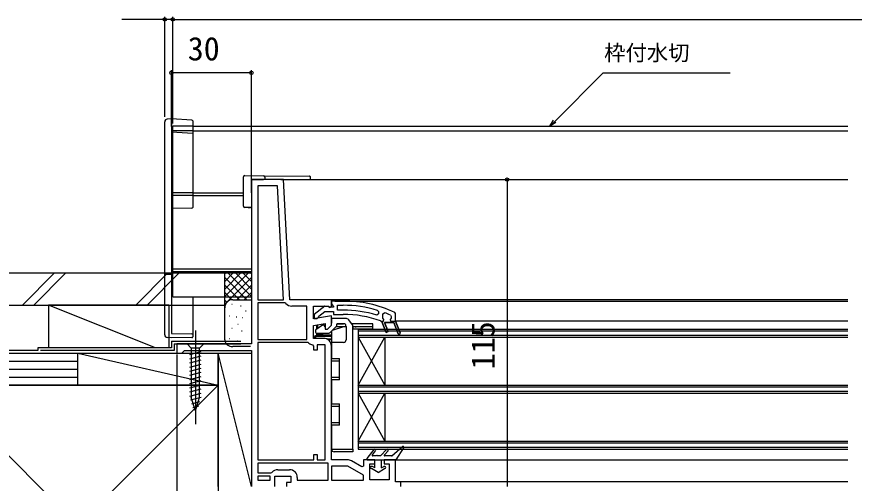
# Model space of a CAD drawing. Units: millimetres, scale not verified. Extents: x -525 to 525, y -783 to 779.
# Drawn here: x -310.4 to 3.4, y -602.5 to -427.7 of the extents above; entities that cross this region are included whole.
import ezdxf
from ezdxf.enums import TextEntityAlignment as Align

# ---------------------------------------------------------------- set-up
doc = ezdxf.new("R2010")
doc.units = ezdxf.units.MM
doc.header["$LTSCALE"] = 4
for name, color, linetype in [('0-2_YKK_11', 7, 'Continuous'), ('0-3_YKK_12', 2, 'Continuous'), ('0-4_YKK_13', 4, 'Continuous'), ('0-5_YKK_D', 6, 'Continuous'), ('0-7_YSS_K', 3, 'Continuous'), ('0-8_YSS_KE', 3, 'Continuous')]:
    doc.layers.add(name, color=color, linetype=linetype)
doc.styles.add('ＭＳ ゴシック', font='')
doc.styles.get('ＭＳ ゴシック').set_extended_font_data('MS Gothic')

msp = doc.modelspace()

# ---------------------------------------------------------------- linework, layer by layer
at = {"layer": '0-2_YKK_11'}
msp.add_line((-212.6, -597.401), (-208.2, -597.401), dxfattribs=at)
for points in [[(-222.5, -488.701), (-222.5, -550.301), (-250.5, -550.301), (-250.5, -553.701), (-248.6, -553.701), (-248.1, -553.201), (-247.6, -552.701), (-222.5, -552.701), (-222.5, -603.701)], [(-195.4, -548.201), (-199.3, -548.201), (-199.3, -543.345), (-194.9, -542.569), (-194.9, -544.701), (-194, -544.701), (-192.5, -543.201), (-192.5, -539.709), (-199.3, -540.908), (-199.3, -536.101), (-193.943, -536.101), (-193.076, -536.643), (-192.5, -536.324), (-192.5, -533.701), (-208.142, -533.701), (-210.5, -488.701), (-222.5, -488.701)], [(-209.576, -535.077), (-209.957, -534.901), (-220.1, -534.901), (-220.1, -548.601)], [(-220.1, -548.601), (-201.7, -548.601), (-201.7, -536.101), (-207.365, -536.101)], [(-195.017, -536.114), (-199, -539.226), (-199, -540.701), (-197.899, -540.701), (-197.4, -540.226), (-197.208, -539.856), (-194.962, -538.101), (-191.8, -538.101), (-191.8, -539.201), (-188.133, -539.201)], [(-188.133, -534.201), (-192.5, -534.201), (-192.5, -535.301), (-192.063, -535.797), (-191.8, -536.095), (-191.8, -536.501), (-193.2, -536.501), (-193.6, -536.301), (-195.017, -536.114)], [(-188.133, -537.601), (-190.2, -537.601), (-190.2, -535.801), (-188.133, -535.801)], [(-175.255, -537.709), (-174.9, -538.188), (-174.9, -539.025), (-175.548, -539.502)], [(-167.472, -546.449), (-169.162, -542.201), (-172.639, -542.201), (-171.266, -545.653), (-172.009, -545.949), (-173.5, -542.201), (-173.5, -541.701), (-173, -541.701), (-172.925, -541.11), (-173.3, -540.626), (-173.3, -540.601), (-173.3, -539.066), (-172.626, -538.597)], [(-170.401, -539.496), (-170.1, -539.954), (-170.1, -540.626), (-170.475, -541.11), (-170.4, -541.701), (-168.5, -541.701), (-166.729, -546.153), (-168.5, -541.701), (-168.5, -538.919), (-168.79, -538.465)], [(-174.118, -541.671), (-173.947, -541.701), (-173.5, -541.701), (-173.5, -542.201), (-172.009, -545.949), (-171.266, -545.653), (-172.639, -542.201), (-169.162, -542.201), (-167.472, -546.449)], [(-220.1, -549.801), (-220.1, -593.701), (-199.1, -593.701), (-199.1, -591.701), (-197.9, -591.701), (-197.9, -593.701), (-194.9, -593.701), (-194.9, -550.601), (-197.9, -550.601), (-197.9, -552.601), (-199.1, -552.601), (-199.1, -551.085), (-199.548, -550.588)], [(-200.955, -549.939), (-201.3, -549.801), (-220.1, -549.801)], [(-186.473, -593.701), (-192.5, -593.701), (-192.5, -551.101)], [(-193.7, -594.901), (-220.1, -594.901), (-220.1, -598.601), (-215.192, -598.601), (-214.81, -598.423)], [(-205.3, -600.301), (-205.3, -601.301), (-193.7, -601.301), (-193.7, -594.901)], [(-180.5, -596.046), (-181.067, -596.374), (-185.023, -594.089)], [(-166.5, -603.701), (-166.5, -601.901), (-168.5, -601.901), (-168.5, -593.701), (-172.8, -593.701), (-172.8, -595.201), (-170.9, -595.201), (-170.9, -601.201), (-178.1, -601.201), (-178.1, -595.201), (-176.3, -595.201), (-176.3, -593.701), (-180.5, -593.701), (-180.5, -596.046)], [(-213.7, -603.701), (-213.7, -599.801), (-207.7, -599.801), (-207.7, -602.201), (-209.3, -602.201), (-209.3, -603.701)]]:
    msp.add_lwpolyline(points, dxfattribs=at)
for points in [[(-210.545, -533.701), (-212.777, -491.101), (-220.1, -491.101), (-220.1, -533.701)], [(-192.5, -601.301), (-180.5, -601.301), (-180.5, -599.472), (-186.339, -596.101), (-192.5, -596.101)], [(-220.1, -601.301), (-215.5, -601.301), (-215.5, -599.801), (-220.1, -599.801)]]:
    msp.add_lwpolyline(points, close=True, dxfattribs=at)
for centre, radius, start, end in [((-207.365, -533.201), 2.9, 220.32022, 270.00001), ((-188.133, -580.201), 46, 65.13402, 89.99999), ((-188.133, -580.201), 44.4, 73.13981, 90.00001), ((-188.133, -580.201), 42.6, 72.81723, 90.00001), ((-188.133, -580.201), 41, 70.01112, 90.00001), ((-188.133, -580.201), 44.4, 66.46078, 69.55779), ((-195.4, -551.101), 2.9, 0.00001, 89.99999), ((-167.1, -546.301), 0.4, 201.69939, 21.69941), ((-167.1, -546.301), 0.4, 201.69939, 21.69941), ((-199.3, -548.201), 2.4, 226.39716, 264.0622), ((-186.473, -596.601), 2.9, 60.00001, 90.00002), ((-212.6, -600.301), 2.9, 90.00001, 139.63901), ((-208.2, -600.301), 2.9, 0.00001, 89.99999)]:
    msp.add_arc(centre, radius, start, end, dxfattribs=at)
at = {"layer": '0-3_YKK_12'}
for p, q in [((-252, -499.497), (-252, -468.701)), ((-244.5, -468.701), (-252, -468.701)), ((-244.5, -470.44), (-252, -470.44)), ((-244.5, -468.701), (1, -468.701)), ((-244.5, -470.44), (1, -470.44)), ((-211.449, -488.701), (1, -488.701)), ((-244.5, -493.701), (-252, -493.701)), ((-244.5, -494.701), (-252, -494.701)), ((-244.5, -493.701), (-225.5, -493.701)), ((-244.5, -494.701), (-225.5, -494.701)), ((-252, -522.201), (-222.5, -522.201)), ((-252, -523.201), (-222.5, -523.201)), ((-252, -532.701), (-222.5, -532.701)), ((1, -533.701), (-193, -533.701)), ((-191.236, -534.203), (1, -534.202)), ((1, -541.7), (-168.5, -541.701)), ((-182.5, -544.701), (1, -544.701)), ((-182.5, -544.701), (-182.5, -589.701)), ((-182.5, -545.401), (1, -545.401)), ((-182.5, -547.001), (1, -547.001)), ((-182.5, -547.701), (1, -547.701)), ((-182.5, -547.701), (-172.5, -565.701)), ((-182.5, -565.701), (-172.5, -547.701)), ((-172.5, -547.701), (-172.5, -565.701)), ((-182.5, -565.701), (1, -565.701)), ((-182.5, -566.401), (1, -566.401)), ((-182.5, -568.001), (1, -568.001)), ((-182.5, -568.701), (1, -568.701)), ((-182.5, -568.701), (-172.5, -586.701)), ((-182.5, -586.701), (-172.5, -568.701)), ((-172.5, -568.701), (-172.5, -586.701)), ((-182.5, -586.701), (1, -586.701)), ((-182.5, -587.401), (1, -587.401)), ((-182.5, -589.001), (1, -589.001)), ((-182.5, -589.701), (1, -589.701)), ((-169, -593.701), (1, -593.701)), ((1, -601.901), (-167, -601.901))]:
    msp.add_line(p, q, dxfattribs=at)
msp.add_lwpolyline([(-252, -532.701), (-252, -523.701), (-252, -499.497)], dxfattribs=at)
at = {"layer": '0-4_YKK_13'}
for p, q in [((-255, -471.561), (-255, -467.051)), ((-252.5, -465.957), (-254.062, -466.053)), ((-244.782, -466.429), (-252.5, -465.957)), ((-252.5, -465.957), (-252.5, -484.406)), ((-252.5, -466.018), (-252.5, -465.957)), ((-244.5, -466.729), (-244.5, -466.743)), ((-244.5, -466.743), (-244.5, -469.551)), ((-244.5, -470.326), (-244.5, -499.134)), ((-255, -484.548), (-255, -471.561)), ((-244.5, -471.422), (-252.5, -470.933)), ((-255, -497.949), (-255, -484.548)), ((-252.5, -484.406), (-252.5, -497.901)), ((-225.5, -493.701), (-225.5, -487.701)), ((-225, -487.201), (-217.996, -487.262)), ((-217.996, -487.262), (-200.698, -487.413)), ((-200.5, -487.613), (-200.5, -487.701)), ((-200.5, -487.701), (-200.5, -488.701)), ((-225.5, -498.701), (-225.5, -493.701)), ((-252.5, -497.901), (-252.5, -523.701)), ((-244.798, -499.434), (-252.5, -499.501)), ((-224, -499.192), (-225, -499.201)), ((-223.7, -499.19), (-224, -499.192)), ((-223.7, -499.19), (-222.848, -499.182)), ((-222.548, -499.18), (-222.848, -499.182)), ((-252.5, -523.701), (-252.5, -546.233)), ((-253.031, -524.282), (-254.062, -524.285)), ((-244.5, -532.823), (-244.5, -532.701)), ((-244.5, -532.823), (-244.5, -546.623)), ((-192.521, -540.703), (-192.5, -540.703)), ((-192.5, -540.903), (-192.5, -540.703)), ((-192.5, -540.903), (-192.5, -542.496)), ((-187.221, -540.703), (-192.3, -540.703)), ((-190.5, -543.324), (-190.5, -542.903)), ((-190.3, -542.703), (-188, -542.703)), ((-188.1, -542.703), (-190.3, -542.703)), ((-188, -542.703), (-188.1, -542.703)), ((-184.566, -543.121), (-186.05, -541.266)), ((-177.3, -542.703), (-184.9, -542.703)), ((-243.5, -545.301), (-243.5, -580.301)), ((-198.5, -545.25), (-198.5, -545.903)), ((-195.852, -543.239), (-198.373, -545.004)), ((-198, -544.743), (-198, -543.118)), ((-197.7, -543.065), (-197.7, -544.533)), ((-195.416, -543.203), (-195.737, -543.203)), ((-194.9, -543.896), (-195.243, -543.303)), ((-193.026, -546.056), (-190.647, -543.678)), ((-192.5, -545.531), (-192.5, -549.703)), ((-190.672, -543.703), (-187, -543.703)), ((-187.25, -543.041), (-187.25, -543.703)), ((-187, -544.704), (-187.001, -544.704)), ((-187, -543.703), (-187, -548.703)), ((-184.5, -543.703), (-184.501, -544.704)), ((-184.5, -589.703), (-184.5, -543.308)), ((-184.5, -543.703), (-177.3, -543.703)), ((-177.001, -544.704), (-184.5, -544.704)), ((-183.524, -543.985), (-183.524, -544.085)), ((-180.349, -543.885), (-180.349, -543.985)), ((-178.762, -544.679), (-178.762, -544.704)), ((-177.3, -543.703), (-177, -543.703)), ((-177.174, -543.785), (-177.174, -543.885)), ((-177.001, -544.704), (-177, -543.703)), ((-252.501, -548.001), (-254.062, -547.905)), ((-252.5, -548.001), (-252.501, -548.001)), ((-244.798, -547.934), (-252.5, -548.001)), ((-252.302, -546.433), (-244.798, -546.498)), ((-244.5, -546.798), (-244.5, -546.623)), ((-198.8, -548.203), (-198.8, -547.503)), ((-198.5, -547.203), (-192.8, -547.203)), ((-198.5, -547.503), (-198.5, -547.203)), ((-192.8, -547.503), (-198.5, -547.503)), ((-198.2, -546.203), (-193.379, -546.203)), ((-198, -546.903), (-198, -546.203)), ((-197.7, -546.903), (-198, -546.903)), ((-197.7, -546.203), (-197.7, -546.903)), ((-196.517, -546.623), (-195.283, -546.203)), ((-194.342, -548.403), (-192.5, -548.403)), ((-192.5, -548.703), (-193.773, -548.703)), ((-192.8, -547.203), (-192.8, -547.503)), ((-240.4, -550.301), (-246.6, -550.301)), ((-246.6, -550.301), (-245.05, -551.851)), ((-245.05, -551.851), (-245.05, -570.385)), ((-241.95, -551.851), (-245.05, -551.851)), ((-240.4, -550.301), (-241.95, -551.851)), ((-241.95, -570.385), (-241.95, -551.851)), ((-192.5, -549.703), (-192.5, -555.703)), ((-188, -549.703), (-192.5, -549.703)), ((-245.6, -554.277), (-241.4, -553.152)), ((-245.6, -555.83), (-241.4, -554.705)), ((-245.6, -557.383), (-241.4, -556.258)), ((-245.6, -558.936), (-241.4, -557.811)), ((-192.5, -555.703), (-189.5, -555.703)), ((-189.5, -563.703), (-189.5, -555.703)), ((-245.6, -560.489), (-241.4, -559.364)), ((-245.6, -562.042), (-241.4, -560.917)), ((-245.6, -563.595), (-241.4, -562.469)), ((-245.6, -565.148), (-241.4, -564.022)), ((-192.5, -562.703), (-189.5, -562.703)), ((-192.5, -563.703), (-192.5, -562.703)), ((-192.5, -563.703), (-192.5, -572.703)), ((-189.5, -563.703), (-192.5, -563.703)), ((-245.6, -566.701), (-241.4, -565.575)), ((-245.6, -568.254), (-241.4, -567.128)), ((-245.6, -569.807), (-241.4, -568.681)), ((-245.341, -571.29), (-241.4, -570.234)), ((-243.5, -575.301), (-245.05, -570.385)), ((-243.5, -575.301), (-241.95, -570.385)), ((-244.89, -572.722), (-241.853, -571.908)), ((-244.438, -574.154), (-242.388, -573.605)), ((-192.5, -572.703), (-189.5, -572.703)), ((-189.5, -580.703), (-189.5, -572.703)), ((-192.5, -579.703), (-189.5, -579.703)), ((-192.5, -580.703), (-192.5, -579.703)), ((-192.5, -580.703), (-192.5, -589.703)), ((-189.5, -580.703), (-192.5, -580.703)), ((-192.5, -589.703), (-184.5, -589.703)), ((-184.5, -589.703), (-184.5, -590.703)), ((-176.615, -589.855), (-179.236, -593.216)), ((-174.041, -592.137), (-171.893, -589.828)), ((-169.844, -592.153), (-165.895, -588.773)), ((-168.3, -593.701), (-165.446, -589.161)), ((-184.5, -590.703), (-191.5, -590.703)), ((-177.173, -591.878), (-175.984, -590.346)), ((-175.722, -592.201), (-177.015, -592.201)), ((-174.187, -592.201), (-175.322, -592.201)), ((-172.694, -591.865), (-171.307, -590.373)), ((-169.974, -592.201), (-172.548, -592.201)), ((-179, -593.701), (-168.3, -593.701)), ((-177.368, -596.201), (-177.6, -596.201)), ((-176.3, -596.756), (-177.168, -596.255)), ((-176.3, -596.756), (-176.3, -593.701)), ((-173.8, -596.756), (-173.8, -593.701)), ((-173.8, -596.756), (-172.932, -596.255)), ((-172.5, -596.201), (-172.732, -596.201)), ((-177.475, -597.001), (-177.6, -597.001)), ((-175.05, -598.401), (-177.475, -597.001)), ((-175.05, -598.401), (-172.625, -597.001)), ((-172.5, -597.001), (-172.625, -597.001))]:
    msp.add_line(p, q, dxfattribs=at)
for points in [[(-244.5, -469.551), (-244.5, -469.734), (-244.5, -469.997), (-244.5, -470.326)], [(-222.5, -493.679), (-222.5, -488.701), (-217.996, -488.701)], [(-217.5, -487.762), (-217.5, -488.701), (-217.996, -488.701)], [(-222.5, -493.679), (-222.5, -499.179), (-224, -499.192), (-224, -499.192)], [(-255, -546.907), (-255, -523.701), (-255, -497.949)], [(-177, -543.703), (-177, -542.703), (-177.3, -542.703)], [(-192.084, -545.114), (-187.935, -543.703), (-187, -543.703)], [(-244.5, -546.798), (-244.5, -546.934), (-244.5, -547.634)], [(-198.8, -547.503), (-198.5, -547.503), (-198.5, -548.203)], [(-197.7, -547.203), (-197.7, -546.903), (-192.5, -546.903)], [(-189.5, -556.703), (-192.5, -556.703), (-192.5, -555.703)], [(-189.5, -573.703), (-192.5, -573.703), (-192.5, -572.703)]]:
    msp.add_lwpolyline(points, dxfattribs=at)
for centre, radius, start, end in [((-254, -467.051), 1, 93.5, 180), ((-244.8, -466.729), 0.3, 0, 86.5), ((-225, -487.701), 0.5, 90, 180), ((-218, -487.762), 0.5, 0, 89.5), ((-200.7, -487.613), 0.2, 0, 89.5), ((-225, -498.701), 0.5, 180, 270), ((-244.8, -499.134), 0.3, 270.5, 0), ((-192.3, -540.903), 0.2, 90, 180), ((-190.3, -542.903), 0.2, 90, 180), ((-188, -543.703), 1, 0, 90), ((-187.221, -542.203), 1.5, 38.65981, 90), ((-198.2, -545.25), 0.3, 125, 180), ((-198.2, -545.903), 0.3, 180, 270), ((-195.737, -543.403), 0.2, 90, 125), ((-195.416, -543.403), 0.2, 30, 90), ((-193.379, -545.703), 0.5, 270, 315), ((-191, -543.324), 0.5, 315, 0), ((-184.8, -543.308), 0.3, 0, 38.65981), ((-254, -546.907), 1, 180, 266.5), ((-252.3, -546.233), 0.2, 180, 269.5), ((-244.8, -546.798), 0.3, 0, 89.5), ((-244.8, -547.634), 0.3, 270.5, 0), ((-198.5, -547.503), 0.3, 90, 180), ((-198.3, -546.903), 0.3, 270, 0), ((-197, -545.203), 1.5, 221.81031, 228.18969), ((-197, -545.203), 1.5, 242.18186, 288.79043), ((-192.8, -546.903), 0.3, 270, 0), ((-192.8, -546.903), 0.6, 270, 300), ((-188, -548.703), 1, 270, 0), ((-191.5, -589.703), 1, 180, 270), ((-176.3, -590.101), 0.4, 322.18768, 142.05449), ((-171.6, -590.101), 0.4, 317.0674, 137.0674), ((-165.7, -589.001), 0.3, 327.84718, 130.56105), ((-177.015, -592.001), 0.2, 142.18768, 270), ((-175.522, -592.201), 0.2, 0, 180), ((-174.187, -592.001), 0.2, 270, 317.0674), ((-172.548, -592.001), 0.2, 137.0674, 270), ((-169.974, -592.001), 0.2, 270, 310.56105), ((-179, -593.401), 0.3, 142.05449, 270), ((-177.6, -596.601), 0.4, 90, 270), ((-177.368, -596.601), 0.4, 60, 90), ((-172.732, -596.601), 0.4, 90, 120), ((-172.5, -596.601), 0.4, 270, 90)]:
    msp.add_arc(centre, radius, start, end, dxfattribs=at)
for centre, major_axis, start_param, end_param in [((-254, -524.329), (1, 0), 1.6318829, 3.1415927), ((-253, -524.304), (0.5, 0), 6.2831853, 7.9150682)]:
    msp.add_ellipse(centre, major_axis=major_axis, ratio=0.043661, start_param=start_param, end_param=end_param, dxfattribs=at)
at = {"layer": '0-5_YKK_D'}
for p, q in [((-255, -428.701), (-271.054, -428.701)), ((-255, -465.165), (-255, -427.701)), ((-252, -428.701), (-255, -428.701)), ((-252, -467.701), (-252, -427.701)), ((-252, -467.701), (-252, -427.701)), ((-252, -428.701), (257, -428.701)), ((-252, -428.701), (-249.45, -428.701)), ((-252.5, -468.868), (-252.5, -447.701)), ((-222.5, -448.701), (-252.5, -448.701)), ((-222.5, -488.701), (-222.5, -447.701)), ((-126.701, -488.701), (-126.701, -603.701)), ((-250.5, -554.201), (-250.5, -747.701))]:
    msp.add_line(p, q, dxfattribs=at)
for points in [[(-110.663, -468.701), (-108.86, -466.898), (-90.663, -448.701), (-43.069, -448.701)], [(-108.377, -467.381), (-110.663, -468.701), (-109.343, -466.415)]]:
    msp.add_lwpolyline(points, dxfattribs=at)
for centre in [(-255, -428.701), (-252, -428.701), (-252, -428.701), (-252.5, -448.701), (-222.5, -448.701), (-126.701, -488.701)]:
    msp.add_circle(centre, 0.637, dxfattribs=at)
at = {"layer": '0-7_YSS_K'}
for p, q in [((-308.28, -535.701), (-296.28, -523.701)), ((-304.037, -535.701), (-292.037, -523.701)), ((-265.853, -535.701), (-253.853, -523.701)), ((-261.611, -535.701), (-249.611, -523.701)), ((-232.5, -523.701), (-222.5, -523.701)), ((-232.5, -536.701), (-232.5, -523.701)), ((-223.643, -523.701), (-232.5, -532.559)), ((-226.471, -523.701), (-232.5, -529.73)), ((-229.299, -523.701), (-232.5, -526.902)), ((-232.128, -523.701), (-232.5, -524.074)), ((-222.5, -532.559), (-231.358, -523.701)), ((-222.5, -529.73), (-228.53, -523.701)), ((-222.5, -526.902), (-225.701, -523.701)), ((-222.5, -524.074), (-222.873, -523.701)), ((-222.5, -525.387), (-232.5, -535.387)), ((-224.187, -533.701), (-232.5, -525.387)), ((-227.015, -533.701), (-232.5, -528.216)), ((-222.5, -528.216), (-227.986, -533.701)), ((-229.826, -533.719), (-232.5, -531.044)), ((-222.5, -531.044), (-225.175, -533.719)), ((-258.5, -551.701), (-298.5, -535.701)), ((-298.5, -535.701), (-298.5, -551.701)), ((-253.5, -535.701), (-298.5, -535.701)), ((-253.5, -535.701), (-253.5, -551.701)), ((-231.706, -534.667), (-232.5, -533.873)), ((-229.695, -535.529), (-229.895, -535.529)), ((-229.5, -533.701), (-222.5, -533.701)), ((-226.357, -536.196), (-226.557, -536.196)), ((-232.5, -548.701), (-232.5, -536.701)), ((-224.501, -538.027), (-224.701, -538.027)), ((-230.697, -539.868), (-230.897, -539.868)), ((-228.026, -540.202), (-228.226, -540.202)), ((-225.69, -540.536), (-225.89, -540.536)), ((-229.695, -544.542), (-229.895, -544.542)), ((-227.423, -542.995), (-227.623, -542.995)), ((-226.024, -545.543), (-226.224, -545.543)), ((-230.697, -548.383), (-230.897, -548.383)), ((-227.693, -549.215), (-227.893, -549.215)), ((-222.8, -551.201), (-229.5, -551.201)), ((-384.842, -553.701), (-287.5, -553.701)), ((-298.5, -553.701), (-253.5, -553.701)), ((-287.5, -565.701), (-287.5, -553.701)), ((-287.5, -565.701), (-287.5, -553.701)), ((-287.5, -553.701), (-235, -565.701)), ((-235, -553.701), (-222.5, -553.701)), ((-235, -603.701), (-235, -553.701)), ((-222.5, -603.701), (-235, -553.701)), ((-222.5, -553.701), (-222.5, -603.701)), ((-384.842, -556.701), (-287.5, -556.701)), ((-384.842, -559.701), (-287.5, -559.701)), ((-384.842, -562.701), (-287.5, -562.701)), ((-287.5, -565.701), (-384.842, -565.701)), ((-235, -670.701), (-340, -565.701)), ((-235, -565.701), (-340, -670.701)), ((-235, -565.701), (-287.5, -565.701))]:
    msp.add_line(p, q, dxfattribs=at)
msp.add_lwpolyline([(-287.5, -553.701), (-235, -553.701), (-235, -565.701)], dxfattribs=at)
for centre, radius, start, end in [((-229.5, -536.701), 3, 90, 180), ((-229.893, -548.622), 2.609, 181.73764, 278.65122)]:
    msp.add_arc(centre, radius, start, end, dxfattribs=at)
at = {"layer": '0-8_YSS_KE'}
for p, q in [((-384.842, -523.701), (-232.5, -523.701)), ((-252.5, -549.201), (-226.5, -549.201)), ((-302.5, -551.701), (-302.5, -552.701)), ((-251.5, -550.201), (-226.5, -550.201)), ((-302.5, -552.701), (-384.842, -552.701)), ((-340, -565.701), (-235, -565.701)), ((-235, -565.701), (-235, -670.701))]:
    msp.add_line(p, q, dxfattribs=at)
for points in [[(-384.842, -535.701), (-232.5, -535.701), (-232.5, -523.701)], [(-252.5, -549.201), (-252.5, -551.701), (-302.5, -551.701)], [(-251.5, -550.201), (-251.5, -552.701), (-301.5, -552.701)]]:
    msp.add_lwpolyline(points, dxfattribs=at)

# ---------------------------------------------------------------- texts
at = {"layer": '0-5_YKK_D', "style": 'ＭＳ ゴシック'}
for s, height, p in [('30', 8.798, (-246.364, -446.701)), ('枠付水切', 5.865, (-90.322, -445.895))]:
    msp.add_text(s, height=height, dxfattribs=at).set_placement(p, align=Align.BOTTOM_LEFT)
msp.add_text('115', height=8.798, rotation=90, dxfattribs=at).set_placement((-128.701, -559.769), align=Align.BOTTOM_LEFT)

doc.saveas('drawing.dxf')
